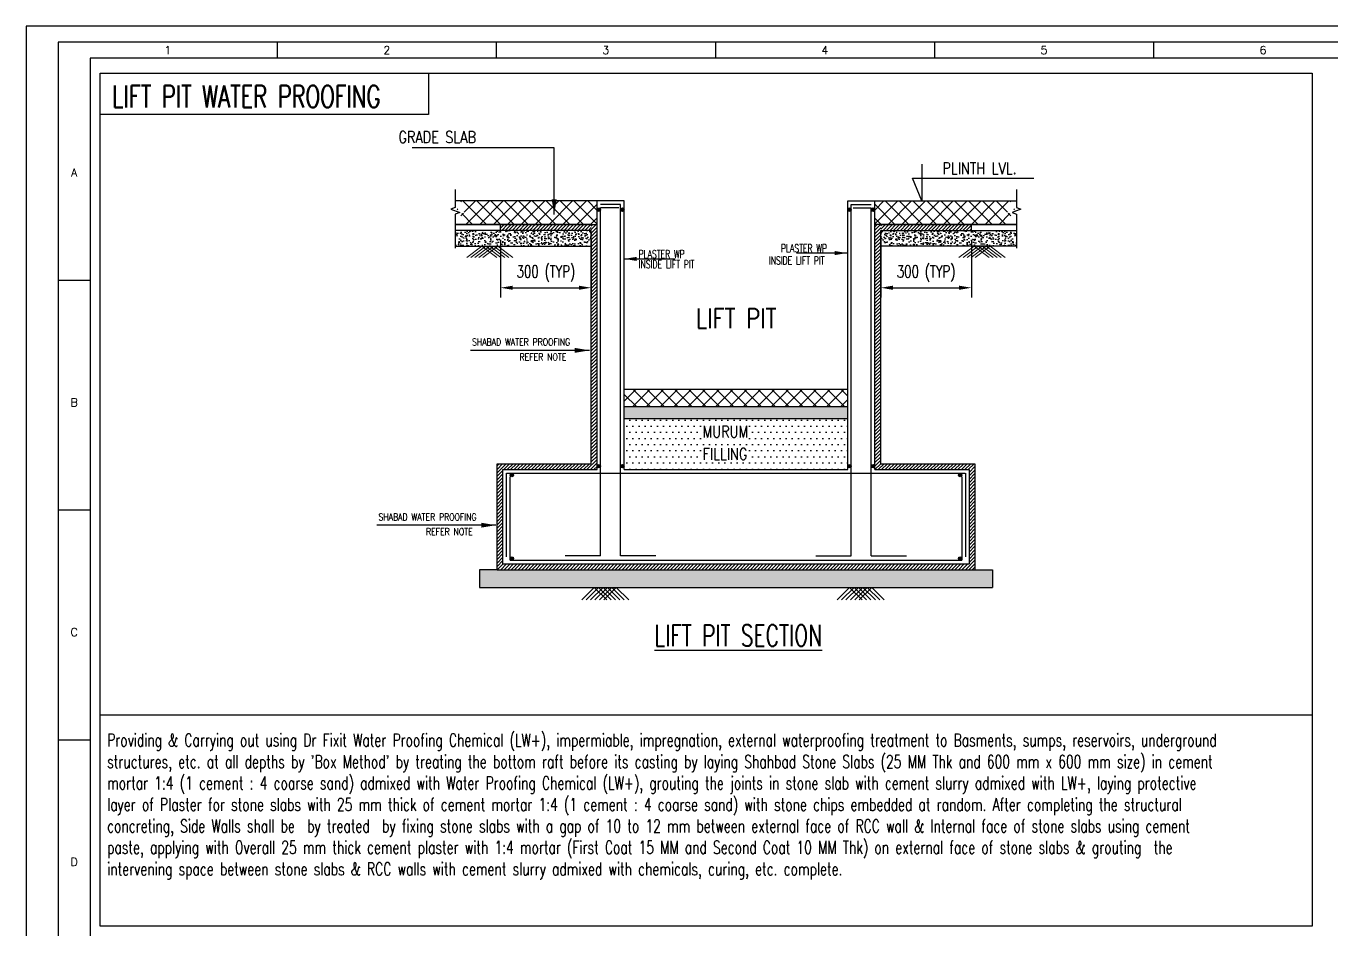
# Model space of a CAD drawing. Header units: inches. Extents: x 119838 to 336563, y 211485 to 250849.
# Drawn here: x 182611 to 209240, y 231982 to 250411 of the extents above; entities that cross this region are included whole.
import ezdxf
from ezdxf.enums import TextEntityAlignment as Align

# ---------------------------------------------------------------- set-up
doc = ezdxf.new("R2010")
doc.units = ezdxf.units.IN
doc.header["$MEASUREMENT"] = 0
for name, color, linetype in [('BEAM', 4, 'Continuous'), ('LINE WORK', 4, 'Continuous'), ('NEW COL', 1, 'Continuous'), ('PCC', 7, 'Continuous'), ('PNA', 8, 'Continuous'), ('S-BEAM OUTER', 4, 'Continuous'), ('S-CONCRET LINE', 4, 'Continuous'), ('S-DIM-1', 5, 'Continuous'), ('S-LEVEL SECTION', 3, 'Continuous'), ('S-PCC', 9, 'Continuous'), ('S-REINFORCEMENT', 6, 'Continuous'), ('S-TEXT-1', 4, 'Continuous'), ('S-TITIL', 6, 'Continuous'), ('S-TITLE', 6, 'Continuous')]:
    doc.layers.add(name, color=color, linetype=linetype)
for name, color, linetype, lineweight in [('HACH', 251, 'Continuous', 9), ('hatch', 8, 'Continuous', 0), ('Layer1', 9, 'Continuous', 15)]:
    doc.layers.add(name, color=color, linetype=linetype, lineweight=lineweight)
doc.styles.add('ROMANS', font='simplex.shx', dxfattribs={"width": 0.7})
doc.dimstyles.new('dim100', dxfattribs={"dimtxt": 250, "dimasz": 250, "dimexe": 200, "dimexo": 200, "dimgap": 100, "dimtad": 1, "dimdec": 0, "dimzin": 0, "dimdsep": 46, "dimtxsty": 'ROMANS', "dimcen": 0, "dimclrd": 5, "dimclre": 5, "dimclrt": 4, "dimadec": 0, "dimazin": 0, "dimtfac": 1, "dimtdec": 0, "dimtix": 1, "dimtofl": 0, "dimtmove": 2, "dimatfit": 3, "dimfxl": 0, "dimtolj": 1, "dimtzin": 0, "dimlwd": -1, "dimlwe": -1, "dimarcsym": 0})
doc.dimstyles.new('dim33.33', dxfattribs={"dimtxt": 250, "dimasz": 250, "dimexe": 200, "dimexo": 200, "dimgap": 100, "dimtad": 1, "dimdec": 0, "dimlfac": 0.333331, "dimzin": 0, "dimdsep": 46, "dimtxsty": 'ROMANS', "dimcen": 0, "dimclrd": 5, "dimclre": 5, "dimclrt": 4, "dimadec": 0, "dimazin": 0, "dimtfac": 1, "dimtdec": 0, "dimtix": 1, "dimtofl": 0, "dimtmove": 2, "dimatfit": 3, "dimfxl": 0, "dimtolj": 1, "dimtzin": 0, "dimlwd": -1, "dimlwe": -1, "dimarcsym": 0})
doc.dimstyles.new('dim50', dxfattribs={"dimtxt": 250, "dimasz": 250, "dimexe": 200, "dimexo": 200, "dimgap": 100, "dimtad": 1, "dimdec": 0, "dimlfac": 0.5, "dimzin": 0, "dimdsep": 46, "dimtxsty": 'ROMANS', "dimcen": 0, "dimclrd": 5, "dimclre": 5, "dimclrt": 4, "dimadec": 0, "dimazin": 0, "dimtfac": 1, "dimtdec": 0, "dimtix": 1, "dimtofl": 0, "dimtmove": 2, "dimatfit": 3, "dimfxl": 0, "dimtolj": 1, "dimtzin": 0, "dimlwd": -1, "dimlwe": -1, "dimarcsym": 0})
pattern_1 = [(45, (-3882410.416, 97100.66), (-35.35533906, 35.35533906), [])]

# ---------------------------------------------------------------- blocks, each defined once
blk = doc.blocks.new('*D215')
at = {"layer": 'LINE WORK', "color": 5}
for p, q in [((200039, 246046), (200039, 244876)), ((201889, 246046), (201889, 244876)), ((200289, 245076), (201639, 245076))]:
    blk.add_line(p, q, dxfattribs=at)
for points in [[(200289, 245118), (200289, 245034), (200039, 245076)], [(201639, 245118), (201639, 245034), (201889, 245076)]]:
    blk.add_solid(points, dxfattribs=at)
at = {"layer": 'LINE WORK', "color": 4, "insert": (200964, 245366), "char_height": 250, "attachment_point": 5, "style": 'ROMANS'}
blk.add_mtext('\\A1;300 (TYP)', dxfattribs=at)
blk = doc.blocks.new('*D214')
at = {"layer": 'LINE WORK', "color": 5}
for p, q in [((192285, 246046), (192285, 244876)), ((194135, 246046), (194135, 244876)), ((192535, 245076), (193885, 245076))]:
    blk.add_line(p, q, dxfattribs=at)
for points in [[(192535, 245118), (192535, 245034), (192285, 245076)], [(193885, 245118), (193885, 245034), (194135, 245076)]]:
    blk.add_solid(points, dxfattribs=at)
at = {"layer": 'LINE WORK', "color": 4, "insert": (193210, 245366), "char_height": 250, "attachment_point": 5, "style": 'ROMANS'}
blk.add_mtext('\\A1;300 (TYP)', dxfattribs=at)

msp = doc.modelspace()

# ---------------------------------------------------------------- hatches: boundary and pattern name
h = msp.add_hatch()
h.set_pattern_fill('DOTS', color=8, scale=2000, style=0)
h.set_pattern_definition([(0, (-3850763.8, 148503.94), (62.5, 125), [0, -125])])
h.paths.add_polyline_path([(199367, 242406.4), (194807, 242406.4), (194807, 241442.2, -0.0523034), (194807, 241434.6), (194807, 241366.4), (199367, 241366.4), (199367, 241434.6, -0.0523034), (199367, 241442.2)])
at = {"layer": 'HACH'}
h = msp.add_hatch(dxfattribs=at)
h.set_pattern_fill('ANSI37', color=8, scale=1600)
h.set_pattern_definition([(45, (-90064.4, 291690.41), (-141.42136, 141.42136), []), (135, (-90064.4, 291690.41), (-141.42136, -141.42136), [])])
h.paths.add_polyline_path([(194244.2, 246366.4), (194244.2, 246846.4), (191473.4, 246846.4), (191473.4, 246709.3), (191384.3, 246676.9), (191562.4, 246612.1), (191473.4, 246579.7), (191473.4, 246366.4)])
h = msp.add_hatch(dxfattribs=at)
h.set_pattern_fill('ANSI37', color=8, scale=1600)
h.set_pattern_definition([(135, (484233.59, 291690.41), (141.42136, 141.42136), []), (45, (484233.59, 291690.41), (141.42136, -141.42136), [])])
h.paths.add_polyline_path([(199925, 246366.4), (199925, 246846.4), (202695.8, 246846.4), (202695.8, 246709.3), (202784.9, 246676.9), (202606.8, 246612.1), (202695.8, 246579.7), (202695.8, 246366.4)])
h = msp.add_hatch(dxfattribs=at)
h.set_pattern_fill('ANSI37', color=8, scale=1600)
h.set_pattern_definition([(45, (-3850763.8, 148503.94), (-141.421356, 141.421356), []), (135, (-3850763.8, 148503.94), (-141.421356, -141.421356), [])])
h.paths.add_polyline_path([(199367, 243006.4), (194807, 243006.4), (194807, 242646.4), (199367, 242646.4)])
at = {"layer": 'PCC'}
h = msp.add_hatch(dxfattribs=at)
h.set_pattern_fill('ANSI31', color=8, scale=400, style=0)
h.set_pattern_definition([(45, (-3850763.8, 148503.943), (-35.35533906, 35.35533906), [])])
h.paths.add_polyline_path([(201959.6, 241486.4), (200039, 241486.4), (200039, 246366.4), (199919, 246366.4), (199919, 241366.4), (201839.6, 241366.4), (201839.6, 239446.4), (192335.2, 239446.4), (192335.2, 241366.4), (194255, 241366.4), (194255, 241434.6, -0.0261338), (194254.8, 241438.4, -0.0261338), (194255, 241442.2), (194255, 246366.4), (194135, 246366.4), (194135, 241486.4), (192215.2, 241486.4), (192215.2, 239326.4), (201959.6, 239326.4)])
h = msp.add_hatch(dxfattribs=at)
h.set_pattern_fill('ANSI31', color=8, scale=400, style=0)
h.set_pattern_definition(pattern_1)
h.paths.add_polyline_path([(194135, 246366.4), (192285.2, 246366.4), (192285.2, 246246.4), (194135, 246246.4)])
h = msp.add_hatch(dxfattribs=at)
h.set_pattern_fill('ANSI31', color=8, scale=400, style=0)
h.set_pattern_definition(pattern_1)
h.paths.add_polyline_path([(201888.7, 246366.4), (200039, 246366.4), (200039, 246246.4), (201888.7, 246246.4)])
at = {"layer": 'S-CONCRET LINE', "ltscale": 500}
h = msp.add_hatch(dxfattribs=at)
h.set_pattern_fill('AR-CONC', color=8, scale=28, style=0)
h.set_pattern_definition([(50, (-3812181.09, 283297.98), (200.832851, -17.570598), [21, -231]), (355, (-3812181.1, 283297.98), (-38.850373, 210.613797), [16.8, -184.8]), (100.4514, (-3812164.35, 283296.52), (161.982627, 193.043072), [17.847253, -196.319791]), (46.1842, (-3812181.1, 283353.98), (298.827494, -46.345324), [31.5, -346.5]), (96.6356, (-3812156.2, 283350.12), (261.705558, 272.753004), [26.77088, -294.47964]), (351.1842, (-3812181.1, 283353.98), (261.705345, 272.753208), [25.2, -277.2]), (21, (-3812153.09, 283339.98), (167.1339746, -112.7332894), [21, -231]), (326, (-3812153.1, 283339.98), (68.128293, 203.042013), [16.8, -184.8]), (71.4514, (-3812139.16, 283330.59), (235.262336, 90.308539), [17.847253, -196.319791]), (37.5, (-3812181.09, 283297.98), (3.4047595, 93.2102791), [0, -182.56, 0, -187.6, 0, -185.5]), (7.5, (-3812181.09, 283297.98), (73.6594705, 110.4352793), [0, -106.96, 0, -178.36, 0, -70.7]), (327.5, (-3812243.53, 283297.98), (149.4702821, -6.3153641), [0, -70, 0, -218.4, 0, -289.8]), (317.5, (-3812271.53, 283297.98), (163.2921274, 28.029395), [0, -91, 0, -145.04, 0, -205.8])])
h.paths.add_polyline_path([(192215.2, 239326.4), (191855.2, 239326.4), (191855.2, 238966.4), (202319.6, 238966.4), (202319.6, 239326.4), (201959.6, 239326.4)])
at = {"layer": 'S-PCC'}
h = msp.add_hatch(dxfattribs=at)
h.set_pattern_fill('AR-CONC', color=8, scale=24, angle=180)
h.set_pattern_definition([(230, (-331869.24, 2753279.86), (-172.142444, 15.0605124), [18, -198]), (175, (-331869.24, 2753279.86), (33.30032, -180.526112), [14.4, -158.4]), (280.4514, (-331883.59, 2753281.12), (-138.842252, -165.46549), [15.297646, -168.274107]), (226.1842, (-331869.24, 2753231.86), (-256.137852, 39.724563), [27, -297]), (276.6356, (-331890.59, 2753235.17), (-224.31905, -233.78829), [22.94647, -252.41112]), (171.1842, (-331869.24, 2753231.86), (-224.318867, -233.788464), [21.6, -237.6]), (201, (-331893.24, 2753243.86), (-143.2576925, 96.628534), [18, -198]), (146, (-331893.24, 2753243.86), (-58.39568, -174.036011), [14.4, -158.4]), (251.4514, (-331905.18, 2753251.91), (-201.653431, -77.407319), [15.297646, -168.274107]), (217.5, (-331869.24, 2753279.86), (-2.9183653, -79.8945249), [0, -156.48, 0, -160.8, 0, -159]), (187.5, (-331869.24, 2753279.86), (-63.136689, -94.6588109), [0, -91.68, 0, -152.88, 0, -60.6]), (147.5, (-331815.72, 2753279.86), (-128.1173847, 5.4131692), [0, -60, 0, -187.2, 0, -248.4]), (137.5, (-331791.72, 2753279.86), (-139.9646806, -24.025196), [0, -78, 0, -124.32, 0, -176.4])])
h.paths.add_polyline_path([(194135, 245926.4), (194135, 246246.4), (191364.2, 246246.4), (191364.2, 245926.4)])
h = msp.add_hatch(dxfattribs=at)
h.set_pattern_fill('AR-CONC', color=8, scale=24, angle=180)
h.set_pattern_definition([(310, (726043.24, 2753279.86), (172.142444, 15.0605124), [18, -198]), (5, (726043.24, 2753279.86), (-33.30032, -180.526112), [14.4, -158.4]), (259.5486, (726057.58, 2753281.12), (138.842252, -165.46549), [15.297646, -168.274107]), (313.8158, (726043.24, 2753231.86), (256.137852, 39.724563), [27, -297]), (263.3644, (726064.58, 2753235.17), (224.31905, -233.78829), [22.94647, -252.41112]), (8.8158, (726043.24, 2753231.86), (224.318867, -233.788464), [21.6, -237.6]), (339, (726067.24, 2753243.86), (143.2576925, 96.628534), [18, -198]), (34, (726067.24, 2753243.86), (58.39568, -174.036011), [14.4, -158.4]), (288.5486, (726079.17, 2753251.91), (201.653431, -77.407319), [15.297646, -168.274107]), (322.5, (726043.235, 2753279.86), (2.9183653, -79.8945249), [0, -156.48, 0, -160.8, 0, -159]), (352.5, (726043.235, 2753279.86), (63.136689, -94.6588109), [0, -91.68, 0, -152.88, 0, -60.6]), (32.5, (725989.715, 2753279.86), (128.1173847, 5.4131692), [0, -60, 0, -187.2, 0, -248.4]), (42.5, (725965.72, 2753279.86), (139.9646806, -24.025196), [0, -78, 0, -124.32, 0, -176.4])])
h.paths.add_polyline_path([(200039, 245926.4), (200039, 246246.4), (202809.8, 246246.4), (202809.8, 245926.4)])
h = msp.add_hatch(dxfattribs=at)
h.set_pattern_fill('AR-CONC', color=8, scale=24, angle=180)
h.set_pattern_definition([(230, (-3850763.8, 148503.94), (-172.142444, 15.0605124), [18, -198]), (175, (-3850763.8, 148503.94), (33.30032, -180.526112), [14.4, -158.4]), (280.4514, (-3850778.15, 148505.2), (-138.8422516, -165.46549), [15.2976456, -168.274107]), (226.1842, (-3850763.8, 148455.94), (-256.137852, 39.724563), [27, -297]), (276.6356, (-3850785.15, 148459.25), (-224.31905, -233.788289), [22.946469, -252.41112]), (171.1842, (-3850763.8, 148455.94), (-224.318867, -233.788464), [21.6, -237.6]), (201, (-3850787.8, 148467.94), (-143.2576925, 96.628534), [18, -198]), (146, (-3850787.8, 148467.94), (-58.39568, -174.036011), [14.4, -158.4]), (251.4514, (-3850799.74, 148476), (-201.653431, -77.407319), [15.2976456, -168.274107]), (217.5, (-3850763.8, 148503.943), (-2.9183653, -79.8945249), [0, -156.48, 0, -160.8, 0, -159]), (187.5, (-3850763.8, 148503.94), (-63.136689, -94.6588109), [0, -91.68, 0, -152.88, 0, -60.6]), (147.5, (-3850710.28, 148503.943), (-128.1173847, 5.4131692), [0, -60, 0, -187.2, 0, -248.4]), (137.5, (-3850686.28, 148503.94), (-139.9646806, -24.0251958), [0, -78, 0, -124.32, 0, -176.4])])
h.paths.add_polyline_path([(199367, 242646.4), (194807, 242646.4), (194807, 242406.4), (199367, 242406.4)])

# ---------------------------------------------------------------- linework, layer by layer
at = {"flags": 128}
msp.add_lwpolyline([(182611.1, 211779.7), (237527.7, 211779.7), (237527.7, 250411.2), (182611.1, 250411.2)], close=True, dxfattribs=at)
at = {"layer": 'BEAM', "color": 0}
msp.add_lwpolyline([(208835.6, 232056.9), (184122, 232056.9), (184122, 249449.6), (208835.6, 249449.6)], close=True, dxfattribs=at)
at = {"layer": 'hatch', "linetype": 'ByBlock', "lineweight": -2, "ltscale": 20}
for p, q in [((194135, 241486.4, 3507406.3), (194135, 246246.4, 3507406.3)), ((200039, 241486.4, 3507406.3), (200039, 246246.4, 3507406.3)), ((192215.2, 241486.4, 3507406.3), (194135, 241486.4, 3507406.3)), ((192215.2, 239326.4, 3507406.3), (192215.2, 241486.4, 3507406.3)), ((200039, 241486.4, 3507406.3), (201959.6, 241486.4, 3507406.3)), ((201959.6, 241486.4, 3507406.3), (201959.6, 239326.4, 3507406.3)), ((192215.2, 239326.4, 3507406.3), (201959.6, 239326.4, 3507406.3))]:
    msp.add_line(p, q, dxfattribs=at)
at = {"layer": 'Layer1', "linetype": 'Continuous'}
for p, q in [((191596.6, 245692, 3507406.3), (191902.9, 245926.4, 3507406.3)), ((191678.8, 245692, 3507406.3), (191985.2, 245926.4, 3507406.3)), ((191761.1, 245692, 3507406.3), (192067.5, 245926.4, 3507406.3)), ((191843.4, 245692, 3507406.3), (192149.7, 245926.4, 3507406.3)), ((192209.3, 245692, 3507406.3), (191902.9, 245926.4, 3507406.3)), ((191925.7, 245692, 3507406.3), (192232, 245926.4, 3507406.3)), ((192291.5, 245692, 3507406.3), (191985.2, 245926.4, 3507406.3)), ((192373.8, 245692, 3507406.3), (192067.5, 245926.4, 3507406.3)), ((192456.1, 245692, 3507406.3), (192149.7, 245926.4, 3507406.3)), ((192538.4, 245692, 3507406.3), (192232, 245926.4, 3507406.3)), ((201635.6, 245692, 3507406.3), (201942, 245926.4, 3507406.3)), ((201717.9, 245692, 3507406.3), (202024.3, 245926.4, 3507406.3)), ((201800.2, 245692, 3507406.3), (202106.5, 245926.4, 3507406.3)), ((201882.4, 245692, 3507406.3), (202188.8, 245926.4, 3507406.3)), ((202248.3, 245692, 3507406.3), (201942, 245926.4, 3507406.3)), ((201964.7, 245692, 3507406.3), (202271.1, 245926.4, 3507406.3)), ((202330.6, 245692, 3507406.3), (202024.3, 245926.4, 3507406.3)), ((202412.9, 245692, 3507406.3), (202106.5, 245926.4, 3507406.3)), ((202495.2, 245692, 3507406.3), (202188.8, 245926.4, 3507406.3)), ((202577.4, 245692, 3507406.3), (202271.1, 245926.4, 3507406.3))]:
    msp.add_line(p, q, dxfattribs=at)
at = {"layer": 'LINE WORK'}
msp.add_line((201888.7, 246246.4, 3507406.3), (201888.7, 246366.4, 3507406.3), dxfattribs=at)
at = {"layer": 'LINE WORK', "color": 0}
msp.add_lwpolyline([(184122, 249449.6), (190818.4, 249449.6), (190818.4, 248610.2), (184122, 248610.2)], close=True, dxfattribs=at)
at = {"layer": 'LINE WORK'}
msp.add_lwpolyline([(184122, 236364.6), (208835.6, 236364.6), (208835.6, 232056.9), (184122, 232056.9)], close=True, dxfattribs=at)
at = {"layer": 'NEW COL', "color": 8, "linetype": 'Continuous', "lineweight": -2, "elevation": 3507406.3}
for points in [[(191364.2, 247077.2), (191364.2, 246709.3), (191275.1, 246676.9), (191453.2, 246612.1), (191364.2, 246579.7), (191364.2, 245886.5)], [(202809.8, 247077.2), (202809.8, 246709.3), (202898.8, 246676.9), (202720.8, 246612.1), (202809.8, 246579.7), (202809.8, 245886.5)]]:
    msp.add_lwpolyline(points, dxfattribs=at)
at = {"layer": 'PNA'}
for p, q in [((187731.6, 250084.7), (187731.6, 249758.2)), ((192199.2, 250084.7), (192199.2, 249758.2)), ((196666.7, 250084.7), (196666.7, 249758.2)), ((201134.3, 250084.7), (201134.3, 249758.2)), ((205601.8, 250084.7), (205601.8, 249758.2)), ((183264, 245229.2), (183917, 245229.2)), ((183264, 240544), (183917, 240544)), ((183264, 235858.7), (183917, 235858.7))]:
    msp.add_line(p, q, dxfattribs=at)
at = {"layer": 'PNA', "color": 1}
for points in [[(183264, 212106.2), (237201.2, 212106.2), (237201.2, 250084.7), (183264, 250084.7)], [(183917, 212432.7), (236874.7, 212432.7), (236874.7, 249758.2), (183917, 249758.2)]]:
    msp.add_lwpolyline(points, close=True, dxfattribs=at)
at = {"layer": 'S-BEAM OUTER', "ltscale": 750}
for p, q in [((194135, 246366.4, 3507406.3), (191364.2, 246366.4, 3507406.3)), ((192285.2, 246246.4, 3507406.3), (192285.2, 246366.4, 3507406.3)), ((200039, 246366.4, 3507406.3), (202809.8, 246366.4, 3507406.3)), ((194135, 246246.4, 3507406.3), (191364.2, 246246.4, 3507406.3)), ((200039, 246246.4, 3507406.3), (202809.8, 246246.4, 3507406.3))]:
    msp.add_line(p, q, dxfattribs=at)
at = {"layer": 'S-CONCRET LINE'}
for p, q in [((194255, 246846.4, 3507406.3), (191364.2, 246846.4, 3507406.3)), ((194807, 246846.4, 3507406.3), (194255, 246846.4, 3507406.3)), ((194255, 241366.4, 3507406.3), (194255, 246846.4, 3507406.3)), ((194807, 241366.4, 3507406.3), (194807, 246846.4, 3507406.3)), ((199367, 246846.4, 3507406.3), (199919, 246846.4, 3507406.3)), ((199367, 241366.4, 3507406.3), (199367, 246846.4, 3507406.3)), ((199919, 241366.4, 3507406.3), (199919, 246846.4, 3507406.3)), ((199919, 246846.4, 3507406.3), (202809.8, 246846.4, 3507406.3)), ((191364.2, 246366.4, 3507406.3), (194255, 246366.4, 3507406.3)), ((202809.8, 246366.4, 3507406.3), (199919, 246366.4, 3507406.3)), ((194807, 243006.4, 3507406.3), (199367, 243006.4, 3507406.3)), ((199367, 242646.4, 3507406.3), (194807, 242646.4, 3507406.3)), ((194807, 242406.4, 3507406.3), (199367, 242406.4, 3507406.3)), ((192335.2, 241366.4, 3507406.3), (194255, 241366.4, 3507406.3)), ((192335.2, 239446.4, 3507406.3), (192335.2, 241366.4, 3507406.3)), ((194807, 241366.4, 3507406.3), (199367, 241366.4, 3507406.3)), ((199919, 241366.4, 3507406.3), (201839.6, 241366.4, 3507406.3)), ((201839.6, 241366.4, 3507406.3), (201839.6, 239446.4, 3507406.3)), ((192335.2, 239446.4, 3507406.3), (201839.6, 239446.4, 3507406.3))]:
    msp.add_line(p, q, dxfattribs=at)
at = {"layer": 'S-LEVEL SECTION'}
for p, q in [((194255, 246846.4, 3507406.3), (193125.7, 246846.4, 3507406.3)), ((199919, 246846.4, 3507406.3), (201824.9, 246846.4, 3507406.3))]:
    msp.add_line(p, q, dxfattribs=at)
at = {"layer": 'S-LEVEL SECTION', "elevation": 3507406.3}
msp.add_lwpolyline([(200879.7, 247594.4), (200879.7, 246846.4), (200688.1, 247313.1), (203159.6, 247313.1)], dxfattribs=at)
at = {"layer": 'S-PCC'}
for p, q in [((191364.2, 245926.4, 3507406.3), (194135, 245926.4, 3507406.3)), ((202809.8, 245926.4, 3507406.3), (200039, 245926.4, 3507406.3)), ((192215.2, 239326.4, 3507406.3), (191855.2, 239326.4, 3507406.3)), ((191855.2, 239326.4, 3507406.3), (191855.2, 238966.4, 3507406.3)), ((201959.6, 239326.4, 3507406.3), (202319.6, 239326.4, 3507406.3)), ((202319.6, 239326.4, 3507406.3), (202319.6, 238966.4, 3507406.3)), ((191855.2, 238966.4, 3507406.3), (202319.6, 238966.4, 3507406.3))]:
    msp.add_line(p, q, dxfattribs=at)
at = {"layer": 'S-PCC', "elevation": 3507406.3}
for points in [[(193941.5, 238711.8), (194196.1, 238966.4), (194450.7, 238711.8)], [(194031.5, 238711.8), (194286.1, 238966.4), (194540.7, 238711.8)], [(194121.5, 238711.8), (194376.1, 238966.4), (194630.7, 238711.8)], [(194211.5, 238711.8), (194466.1, 238966.4), (194720.7, 238711.8)], [(194301.5, 238711.8), (194556.1, 238966.4), (194810.7, 238711.8)], [(194391.5, 238711.8), (194646.1, 238966.4), (194900.7, 238711.8)], [(199151.1, 238711.8), (199405.7, 238966.4), (199660.3, 238711.8)], [(199241.1, 238711.8), (199495.7, 238966.4), (199750.3, 238711.8)], [(199331.1, 238711.8), (199585.7, 238966.4), (199840.3, 238711.8)], [(199421.1, 238711.8), (199675.7, 238966.4), (199930.3, 238711.8)], [(199511.1, 238711.8), (199765.7, 238966.4), (200020.3, 238711.8)], [(199601.1, 238711.8), (199855.7, 238966.4), (200110.3, 238711.8)]]:
    msp.add_lwpolyline(points, dxfattribs=at)
at = {"layer": 'S-REINFORCEMENT', "color": 5}
for p, q in [((194699.2, 246702.4, 3507406.3), (194327, 246702.4, 3507406.3)), ((194327, 239606.4, 3507406.3), (194327, 246702.4, 3507406.3)), ((194735.2, 246774.4, 3507406.3), (194327.7, 246774.4, 3507406.3)), ((194735.2, 239606.4, 3507406.3), (194735.2, 246774.4, 3507406.3)), ((199438.8, 246774.4, 3507406.3), (199846.3, 246774.4, 3507406.3)), ((199438.8, 239606.4, 3507406.3), (199438.8, 246774.4, 3507406.3)), ((199474.8, 246702.4, 3507406.3), (199847, 246702.4, 3507406.3)), ((199847, 239606.4, 3507406.3), (199847, 246702.4, 3507406.3)), ((192407.2, 241293.6, 3507406.3), (201759.6, 241293.6, 3507406.3)), ((192407.2, 239591.2, 3507406.3), (192407.2, 241293.6, 3507406.3)), ((201767.6, 241293.6, 3507406.3), (201767.6, 239591.2, 3507406.3)), ((192479.2, 239519.2, 3507406.3), (192479.2, 241221.6, 3507406.3)), ((201695.6, 241221.6, 3507406.3), (201695.6, 239519.2, 3507406.3)), ((192479.2, 239519.2, 3507406.3), (201695.6, 239519.2, 3507406.3)), ((194327, 239606.4, 3507406.3), (193607, 239606.4, 3507406.3)), ((195455, 239606.4, 3507406.3), (194735, 239606.4, 3507406.3)), ((198718.8, 239606.4, 3507406.3), (199438.8, 239606.4, 3507406.3)), ((199847, 239606.4, 3507406.3), (200564.6, 239606.4, 3507406.3))]:
    msp.add_line(p, q, dxfattribs=at)
at = {"layer": 'S-REINFORCEMENT', "color": 5, "const_width": 36, "elevation": 3507406.3}
for points in [[(194291, 246648.4, 1), (194291, 246684.4, 1)], [(194771.2, 246648.4, 1), (194771.2, 246684.4, 1)], [(199402.8, 246648.4, -1), (199402.8, 246684.4, -1)], [(199883, 246648.4, -1), (199883, 246684.4, -1)], [(192515.2, 241239.6, -1), (192515.2, 241275.6, -1)], [(194290.8, 241420.4, -1), (194290.8, 241456.4, -1)], [(194291, 241420.4, 1), (194291, 241456.4, 1)], [(194771, 241420.4, -1), (194771, 241456.4, -1)], [(194771.2, 241420.4, 1), (194771.2, 241456.4, 1)], [(199402.8, 241420.4, -1), (199402.8, 241456.4, -1)], [(199883, 241420.4, -1), (199883, 241456.4, -1)], [(201659.6, 241239.6, -1), (201659.6, 241275.6, -1)], [(192515.2, 239537.2, -1), (192515.2, 239573.2, -1)], [(201659.6, 239537.2, -1), (201659.6, 239573.2, -1)]]:
    msp.add_lwpolyline(points, format="xyb", close=True, dxfattribs=at)
at = {"layer": 'S-REINFORCEMENT', "color": 5}
for centre in [(194291, 246666.4, 3507406.3), (194771.2, 246666.4, 3507406.3), (199402.8, 246666.4, 3507406.3), (199883, 246666.4, 3507406.3), (192515.2, 241257.6, 3507406.3), (194290.8, 241438.4, 3507406.3), (194291, 241438.4, 3507406.3), (194771, 241438.4, 3507406.3), (194771.2, 241438.4, 3507406.3), (199402.8, 241438.4, 3507406.3), (199883, 241438.4, 3507406.3), (201659.6, 241257.6, 3507406.3), (192515.2, 239555.2, 3507406.3), (201659.6, 239555.2, 3507406.3)]:
    msp.add_circle(centre, 36, dxfattribs=at)

# ---------------------------------------------------------------- texts
at = {"layer": 'LINE WORK', "insert": (184263.2, 235982.5), "char_height": 262.5, "width": 24629.731, "attachment_point": 1, "style": 'ROMANS'}
msp.add_mtext("Providing & Carrying out using Dr Fixit Water Proofing Chemical (LW+), impermiable, impregnation, external waterproofing treatment to Basments, sumps, reservoirs, underground structures, etc. at all depths by 'Box Method' by treating the bottom raft before its casting by laying Shahbad Stone Slabs (25 MM Thk and 600 mm x 600 mm size) in cement mortar 1:4 (1 cement : 4 coarse sand) admixed with Water Proofing Chemical (LW+), grouting the joints in stone slab with cement slurry admixed with LW+, laying protective layer of Plaster for stone slabs with 25 mm thick of cement mortar 1:4 (1 cement : 4 coarse sand) with stone chips embedded at random. After completing the structural concreting, Side Walls shall be  by treated  by fixing stone slabs with a gap of 10 to 12 mm between external face of RCC wall & Internal face of stone slabs using cement paste, applying with Overall 25 mm thick cement plaster with 1:4 mortar (First Coat 15 MM and Second Coat 10 MM Thk) on external face of stone slabs & grouting  the intervening space between stone slabs & RCC walls with cement slurry admixed with chemicals, curing, etc. complete.", dxfattribs=at)
at = {"layer": 'PNA', "style": 'ROMANS'}
for s, p in [('1', (185498.4, 249921.4)), ('2', (189965.9, 249921.4)), ('3', (194433.5, 249921.4)), ('4', (198901, 249921.4)), ('5', (203368.6, 249921.4)), ('6', (207836.1, 249921.4)), ('A', (183590.5, 247423.7)), ('B', (183590.5, 242738.5)), ('C', (183590.5, 238053.3)), ('D', (183590.5, 233368.1))]:
    msp.add_text(s, height=163.2, dxfattribs=at).set_placement(p, align=Align.MIDDLE)
at = {"layer": 'S-LEVEL SECTION', "style": 'ROMANS', "width": 0.8}
msp.add_text('PLINTH LVL.', height=240, dxfattribs=at).set_placement((201297.1, 247513.1, 3507406.3), align=Align.MIDDLE_LEFT)
at = {"layer": 'S-LEVEL SECTION', "color": 2, "style": 'ROMANS', "width": 0.7}
for s, p in [('PLASTER WP', (195103.4, 245761.6, 7014883.1)), ('PLASTER WP', (198006.3, 245880.8, 7014883.1)), ('INSIDE LIFT PIT', (195103.4, 245555.8, 7014883.1)), ('INSIDE LIFT PIT', (197757, 245632.1, 7014883.1))]:
    msp.add_text(s, height=162, dxfattribs=at).set_placement(p, align=Align.MIDDLE_LEFT)
at = {"layer": 'S-TEXT-1', "style": 'ROMANS', "width": 0.8}
for s, p in [('GRADE SLAB ', (190204.8, 248149.2, 4311643.5)), (' MURUM', (196274.5, 242141.7, 3507406.3)), (' FILLING', (196274.5, 241687.9, 3507406.3))]:
    msp.add_text(s, height=240, dxfattribs=at).set_placement(p, align=Align.MIDDLE_LEFT)
for s, p in [('SHABAD WATER PROOFING ', (191705.8, 243895.2, -1462477.4)), ('REFER NOTE', (192674.4, 243593, -1462477.4)), ('SHABAD WATER PROOFING ', (189797.6, 240329.8, -1462477.4)), ('REFER NOTE', (190766.2, 240027.6, -1462477.4))]:
    msp.add_text(s, height=144, dxfattribs=at).set_placement(p)
at = {"layer": 'S-TITIL', "style": 'ROMANS', "width": 0.7}
msp.add_text('%%ULIFT PIT SECTION', height=432, dxfattribs=at).set_placement((197133.9, 237984.8, 3507406.3), align=Align.MIDDLE_CENTER)
at = {"layer": 'S-TITIL', "color": 0, "insert": (184368.5, 249202.7), "char_height": 450, "width": 9895.95, "attachment_point": 1, "style": 'ROMANS'}
msp.add_mtext('LIFT PIT WATER PROOFING', dxfattribs=at)
at = {"layer": 'S-TITLE', "style": 'ROMANS', "width": 0.8}
msp.add_text('LIFT PIT', height=400, dxfattribs=at).set_placement((197089.1, 244452.2, 3507406.3), align=Align.MIDDLE_CENTER)

# ---------------------------------------------------------------- dimensions: what is measured, and where the dimension line sits
at = {"layer": 'LINE WORK'}
for base, p1, p2, picture, middle in [((194135, 245075.9, 3507406.3), (192285.2, 246246.4, 3507406.3), (194135, 246246.4, 3507406.3), '*D214', (193210.1, 245366.3, 3507406.3)), ((201888.7, 245075.9, 3507406.3), (200039, 246246.4, 3507406.3), (201888.7, 246246.4, 3507406.3), '*D215', (200963.9, 245366.3, 3507406.3))]:
    dim = msp.add_linear_dim(base=base, p1=p1, p2=p2, text='300 (TYP)', dimstyle='dim100', override={"dimarcsym": 1}, dxfattribs=at)
    dim.commit()
    dim.dimension.update_dxf_attribs({"geometry": picture, "text_midpoint": middle})

# ---------------------------------------------------------------- leaders
at = {"layer": 'LINE WORK', "color": 1}
for points in [[(199351.8, 245783.5, 7014905.1), (198322.8, 245783.5, 7014905.1)], [(194810.9, 245664.4, 7014905.1), (195839.9, 245664.4, 7014905.1)]]:
    msp.add_leader(points, dimstyle='dim100', override={"dimgap": 100, "dimtad": 0, "dimfxl": 100, "dimarcsym": 1}, dxfattribs=at)
at = {"layer": 'S-DIM-1', "linetype": 'ByBlock', "lineweight": -2, "ltscale": 20}
msp.add_leader([(193379.9, 246566.9, 4311643.5), (193379.9, 247931.2, 4311643.5), (190482, 247931.2, 4311643.5)], dimstyle='dim33.33', override={"dimasz": 312.5}, dxfattribs=at)
at = {"layer": 'S-DIM-1'}
for points in [[(194101, 243799.2, -1462477.4), (191671.9, 243799.2, -1462477.4)], [(192192.8, 240233.8, -1462477.4), (189763.7, 240233.8, -1462477.4)]]:
    msp.add_leader(points, dimstyle='dim50', override={"dimtxt": 300, "dimasz": 300}, dxfattribs=at)

doc.saveas('drawing.dxf')
